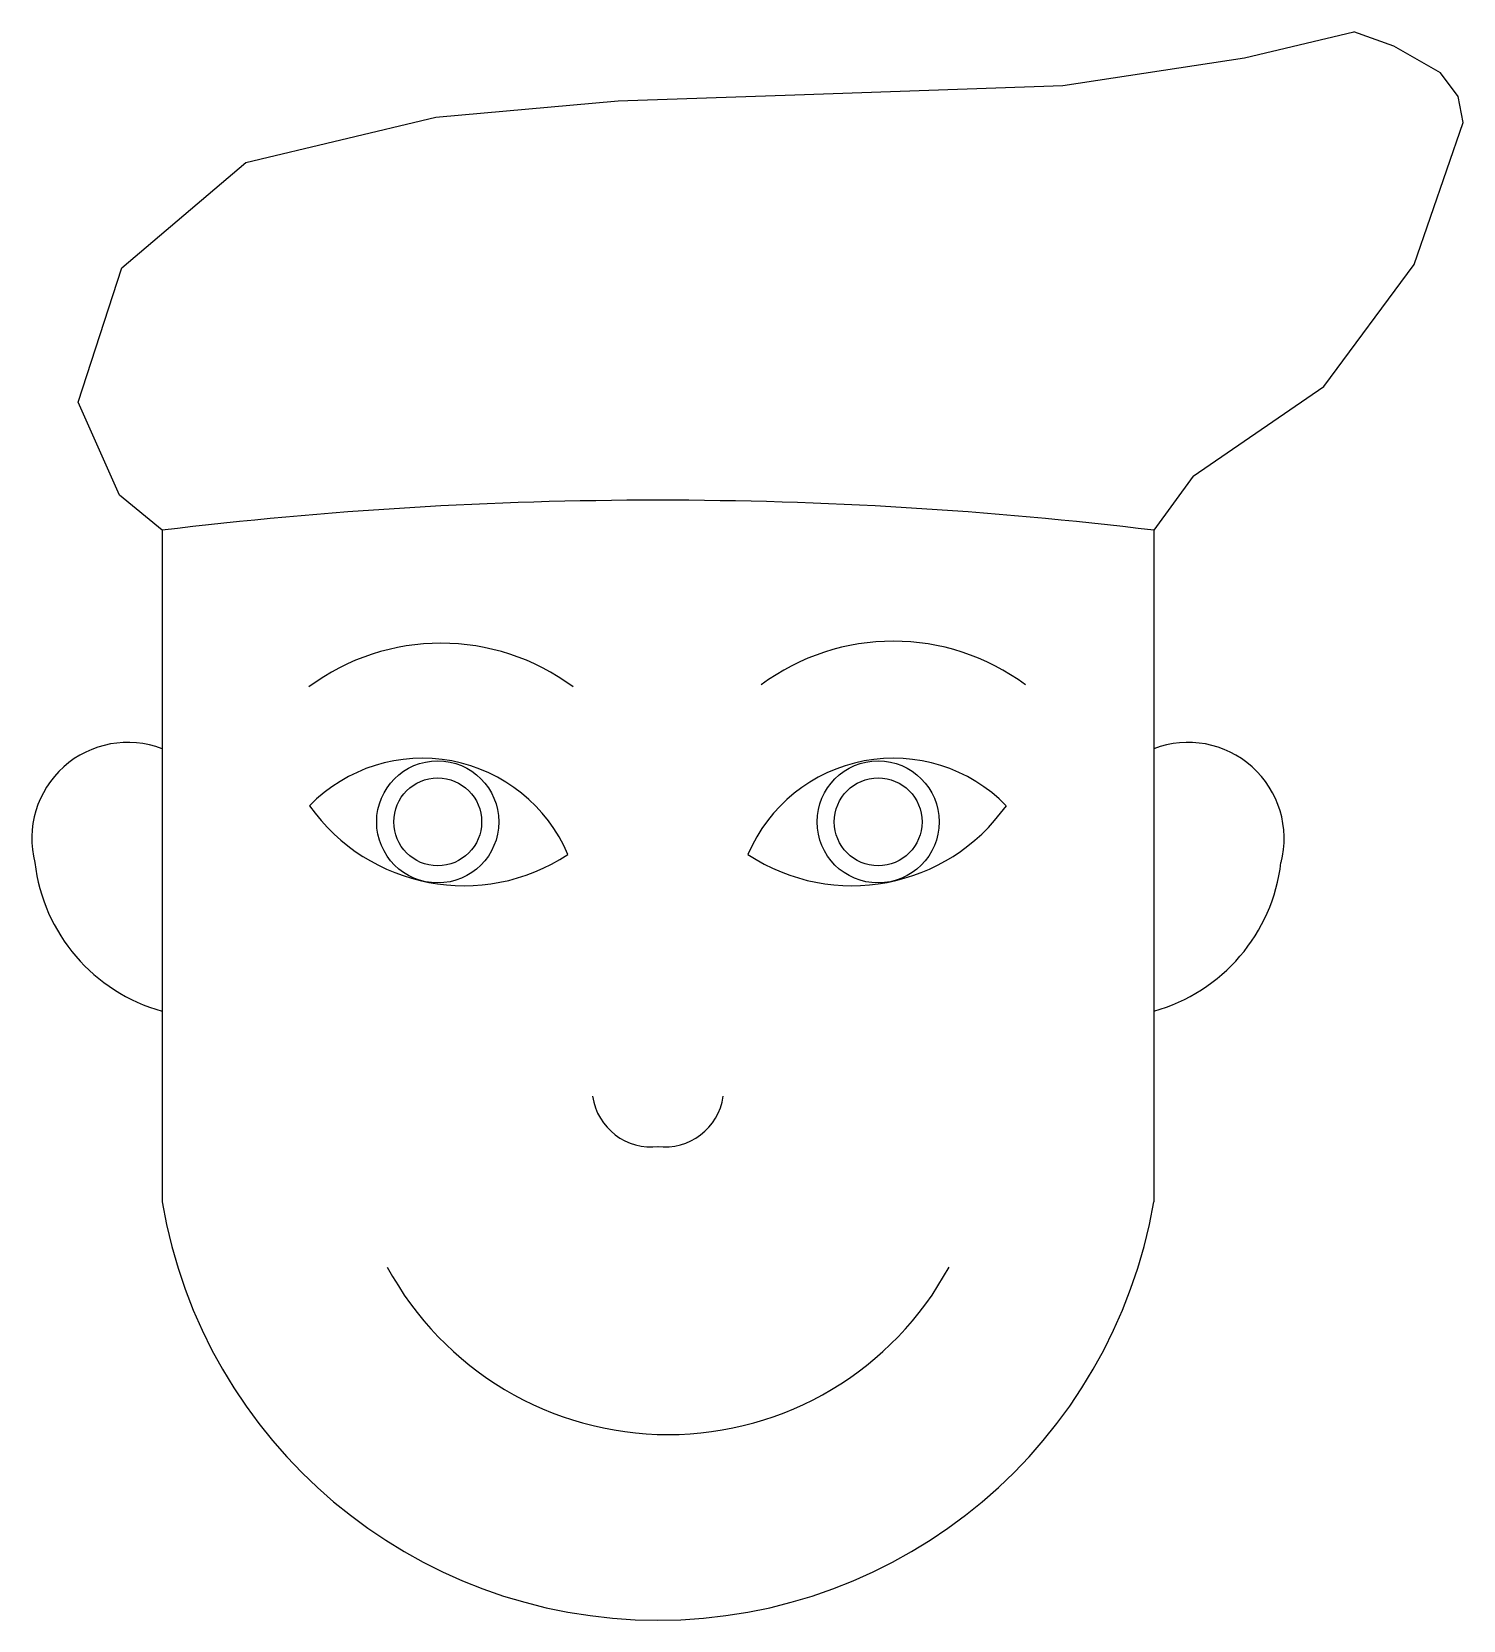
# Model space of a CAD drawing. Header units: millimetres. Extents: x 4108 to 4483, y 1071 to 1487.
import ezdxf

# ---------------------------------------------------------------- set-up
doc = ezdxf.new("R2010")
doc.units = ezdxf.units.MM

msp = doc.modelspace()

# ---------------------------------------------------------------- linework, layer by layer
for p, q in [((4425.65, 1480.01), (4454.3, 1486.84)), ((4464.7, 1483.08), (4454.3, 1486.84)), ((4378.11, 1472.75), (4425.65, 1480.01)), ((4476.93, 1476.13), (4464.7, 1483.08)), ((4481.53, 1469.92), (4476.93, 1476.13)), ((4476.93, 1476.13), (4476.93, 1476.13)), ((4482.9, 1463.07), (4481.53, 1469.92)), ((4470.04, 1425.91), (4482.9, 1463.07)), ((4446.41, 1393.97), (4470.04, 1425.91)), ((4412.23, 1370.54), (4446.41, 1393.97)), ((4412.23, 1370.54), (4401.89, 1356.39))]:
    msp.add_line(p, q)
for points in [[(4142.32, 1356.39), (4131.2, 1365.55), (4120.38, 1389.88), (4131.75, 1425.03), (4164.22, 1452.61), (4214, 1464.5), (4261.67, 1468.77), (4307.96, 1470.36), (4378.11, 1472.75)], [(4142.32, 1356.39), (4142.32, 1252.3), (4142.32, 1230.53), (4142.32, 1180.61)], [(4401.89, 1356.39), (4401.89, 1252.3), (4401.89, 1230.53), (4401.89, 1180.61)]]:
    msp.add_lwpolyline(points)
for centre, radius in [((4214.46, 1280.07), 15.98), ((4214.46, 1280.07), 15.98), ((4329.75, 1280.07), 15.98), ((4329.75, 1280.07), 15.98), ((4214.46, 1280.07), 11.5), ((4329.75, 1280.07), 11.5)]:
    msp.add_circle(centre, radius)
for centre, radius, start, end in [((4272.1, 288.68), 1075.57, 83.06944, 96.93056), ((4215.31, 1268.82), 58, 53.3766, 126.6234), ((4333.71, 1269.36), 58, 53.3766, 126.6234), ((4133.32, 1275.75), 25.12, 69.0114, 194.6258), ((4410.89, 1275.75), 25.12, 345.3742, 110.9886), ((4210.46, 1255.36), 41.37, 23.0186, 135.5956), ((4333.74, 1255.36), 41.37, 44.4044, 156.9814), ((4221.32, 1312.88), 49.5, 215.2588, 303.3554), ((4322.88, 1312.88), 49.5, 236.6446, 324.7412), ((4154.6, 1274.75), 45.9, 186.6852, 254.4771), ((4389.6, 1274.75), 45.9, 285.5229, 353.3148), ((4270.29, 1210.45), 15.43, 188.0378, 277.4691), ((4273.91, 1210.45), 15.43, 262.5309, 351.9622), ((4272.1, 1202.83), 131.67, 189.7147, 350.2853), ((4274.78, 1203.33), 83.58, 208.3987, 331.6013)]:
    msp.add_arc(centre, radius, start, end)

doc.saveas('drawing.dxf')
